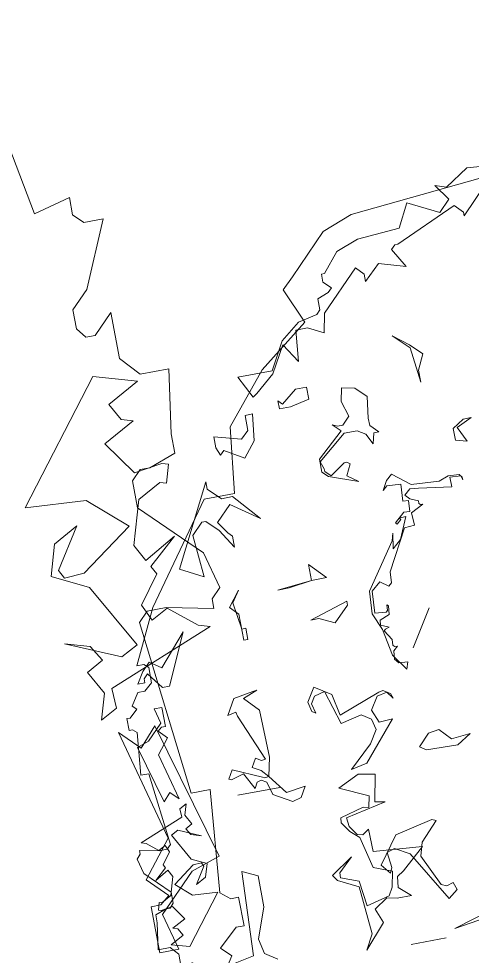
# Model space of a CAD drawing. Header units: millimetres. Extents: x 1418 to 1811, y 1796 to 1956.
# Drawn here: x 1487.468 to 1487.742, y 1879.883 to 1880.449 of the extents above; entities that cross this region are included whole.
import ezdxf

# ---------------------------------------------------------------- set-up
doc = ezdxf.new("R2010")
doc.units = ezdxf.units.MM
doc.layers.add('ARBRE', color=251, linetype='Continuous', lineweight=13)
doc.layers.add('VEGETAIS', color=3, linetype='Continuous')

# ---------------------------------------------------------------- blocks, each defined once
blk = doc.blocks.new('WMF26', base_point=(0, 0.0008))
at = {"color": 85}
blk.add_lwpolyline([(0.825, -8.1813), (0.7237, -7.6214), (0.5846, -7.6577), (0.5846, -7.5918), (0.5483, -7.5556), (0.4759, -7.5556), (0.5846, -7.3078), (0.6496, -7.2427), (0.6496, -7.1703), (0.6208, -7.1332), (0.5846, -7.1332), (0.5121, -7.2065), (0.5121, -7.0319), (0.4462, -6.9595), (0.3376, -6.9595), (0.3738, -6.7191), (0.3738, -6.6458), (0.4759, -6.6096), (0.5121, -6.6096), (0.5483, -6.5734), (0.5483, -6.4713), (0.3376, -6.2605), (0.3013, -6.1222), (0.3376, -6.0851), (0.3376, -6.0489), (0.5121, -6.0851), (0.5846, -6.0851), (0.6208, -6.0489), (0.5483, -5.387), (0.4759, -5.387), (0.5121, -5.0016), (0.4759, -4.972), (0.4462, -4.972), (0.4462, -4.8633), (0.4759, -4.8633), (0.5483, -4.7975), (0.5121, -4.7612), (0.5846, -4.6517), (0.6496, -4.6517), (0.7237, -4.5867), (0.7237, -4.4484), (0.6866, -4.4122), (0.6208, -4.4122), (0.8612, -3.9239), (1.4943, -3.0512), (1.771, -3.0512), (1.8434, -2.4543), (2.2221, -2.0031), (2.6807, -1.654), (2.5424, -1.3338), (2.6445, -1.2317), (2.9936, -0.8826), (3.2694, -0.7805), (4.492, -0.6718)], dxfattribs=at)
at = {"color": 63}
for points in [[(4.5068, -0.7336), (4.2664, -0.9806), (4.2664, -0.9443), (4.194, -0.8711), (3.6333, -1.1189), (3.6045, -1.1189), (3.5683, -1.1551), (3.6695, -1.3297), (3.4299, -1.2572), (3.2842, -1.3955), (3.2842, -1.3297), (3.2192, -1.2572), (2.8693, -1.6063), (2.833, -1.7808), (2.6947, -1.7084), (2.586, -1.7084), (2.5572, -1.9924), (2.4469, -1.8171), (2.3094, -2.0575), (2.1349, -2.2032), (2.0986, -2.232), (1.9957, -2.0287), (2.3094, -2.0287), (2.4469, -1.7808), (2.6223, -1.6433), (2.7968, -1.6063), (2.833, -1.5701), (2.833, -1.4688), (2.9343, -1.4317), (2.9722, -1.3955), (2.9055, -1.3297), (2.9055, -1.2572), (2.9343, -1.2572), (3.0808, -1.0827), (3.2842, -1.0094), (3.6695, -0.9806), (3.779, -0.7698), (4.0557, -0.9081), (4.1577, -0.806), (4.0557, -0.6611), (4.1577, -0.6973), (4.3685, -0.5582), (4.7909, -0.5944)], [(3.6695, -2.1307), (3.6045, -2.2682), (3.6045, -2.3786), (3.5683, -2.0575), (3.4299, -1.92), (3.5683, -2.0287), (3.6695, -2.1307), (3.6695, -2.1307)], [(2.586, -2.3415), (2.4107, -2.3786), (2.3094, -2.3786), (2.3094, -2.3053), (2.3456, -2.3415), (2.4839, -2.232), (2.586, -2.232), (2.586, -2.3415), (2.586, -2.3415)], [(3.1064, -2.4148), (3.0817, -2.6074), (3.0817, -2.6766), (3.1508, -2.7466), (3.1064, -2.7466), (3.0817, -2.8446), (3.0323, -2.7466), (2.9631, -2.7013), (2.8437, -2.7013), (2.5819, -2.9137), (2.6066, -2.9829), (2.6066, -3.0076), (2.656, -3.057), (2.7943, -2.9631), (2.819, -2.9631), (2.8437, -2.9829), (2.7943, -3.0817), (2.8931, -3.1517), (2.6313, -3.057), (2.5819, -3.0076), (2.5819, -2.889), (2.819, -2.6766), (2.7499, -2.6074), (2.7943, -2.6272), (2.8437, -2.6272), (2.9129, -2.558), (2.8684, -2.4148), (2.8931, -2.2954), (3.0125, -2.3209), (3.1064, -2.4148), (3.1064, -2.4148)], [(2.0328, -2.6181), (1.9233, -2.7565), (1.7495, -2.6544), (1.7125, -2.6906), (1.6837, -2.6181), (1.6837, -2.5161), (1.9233, -2.5819), (1.9957, -2.5161), (1.9957, -2.3786), (2.0624, -2.3786), (2.0328, -2.6181), (2.0328, -2.6181)], [(1.6475, -3.0759), (1.7495, -3.0759), (1.9595, -3.3163), (1.7125, -3.1426), (1.5742, -3.2801), (1.6475, -3.3896), (1.6837, -3.4258), (1.6837, -3.5271), (1.5742, -3.3534), (1.4721, -3.2513), (1.4359, -3.2513), (1.3346, -3.3534), (1.3634, -3.7387), (1.1601, -3.63), (1.538, -2.9022), (1.538, -2.9672), (1.6475, -3.0759), (1.6475, -3.0759)], [(2.8569, -4.5002), (2.791, -4.3446), (2.805, -4.1405), (3.0874, -3.7321), (3.1055, -3.6671), (3.0825, -3.8054), (3.164, -3.7346), (3.2513, -3.5394), (3.1879, -3.5452), (3.1994, -3.56), (3.1607, -3.5946), (3.1484, -3.5806), (3.2406, -3.4991), (3.2933, -3.5032), (3.2999, -3.4036), (3.248, -3.3995), (3.2587, -3.2472), (3.1327, -3.2389), (3.0932, -3.2727), (3.1385, -3.1887), (3.192, -3.1426), (3.3493, -3.2669), (3.602, -3.2842), (3.6909, -3.2513), (3.7905, -3.2579), (3.8152, -3.2859), (3.8136, -3.3122), (3.8029, -3.2719), (3.7033, -3.2653), (3.7074, -3.355), (3.4077, -3.3106), (3.3311, -3.3023), (3.2776, -3.3493), (3.3147, -3.3912), (3.3871, -3.4225), (3.3879, -3.4464), (3.4003, -3.4604), (3.4209, -3.4612), (3.3056, -3.5172), (3.3106, -3.6316), (3.2183, -3.6382), (3.0183, -4.0046), (3.0117, -4.1042), (2.9837, -4.1289), (2.9104, -4.0738), (2.8289, -4.1446), (2.8149, -4.3438), (2.917, -4.3537), (2.931, -4.3413), (2.9351, -4.2887), (2.9475, -4.3027), (2.9401, -4.3784), (2.8495, -4.413), (2.8462, -4.4599), (2.9178, -4.4912), (2.8833, -4.5019), (2.8693, -4.5142), (2.9236, -4.6048), (2.9195, -4.6575), (2.9318, -4.6715), (2.959, -4.6731), (2.9187, -4.7077), (2.9112, -4.7835), (2.9458, -4.823), (3.0249, -4.8287), (3.0043, -4.8913), (2.9005, -4.7431), (2.8569, -4.5002), (2.8569, -4.5002)], [(2.3094, -3.9494), (2.0986, -3.9783), (1.9957, -3.9783), (2.3094, -3.9494), (2.3094, -3.8045), (2.4469, -3.9494), (2.3094, -3.9494), (2.3094, -3.9494)], [(1.6112, -4.2623), (1.6475, -4.2623), (1.6475, -4.3644), (1.6112, -4.3644), (1.6112, -4.1248), (1.538, -4.0515), (1.6475, -3.9132), (1.5742, -4.0153), (1.6112, -4.2623), (1.6112, -4.2623)], [(0.9962, -7.2065), (1.1708, -7.1703), (1.207, -6.4054), (1.3453, -6.4713), (1.3453, -6.7553), (1.2432, -7.0319), (1.2728, -7.1703), (1.3815, -7.2427)], [(0.811, -4.6484), (0.7015, -4.5027), (0.6644, -4.5398), (0.6644, -4.576), (0.5994, -4.576), (0.6644, -4.4739), (0.7377, -4.4006), (0.8398, -4.4739), (1.0868, -4.1899), (0.876, -4.6484), (0.811, -4.6484), (0.811, -4.6484)], [(3.304, -4.3875), (3.0973, -4.7127), (3.304, -4.3875), (3.304, -4.3875)], [(0.7739, -4.9975), (0.7377, -4.9975), (0.7015, -5.0272), (0.7739, -5.0996), (0.6644, -5.2371), (0.7739, -5.6595), (0.7015, -5.587), (0.6356, -5.6595), (0.4899, -5.1358), (0.5994, -5.0996), (0.7377, -4.9613), (0.7015, -4.823), (0.7739, -4.823), (0.7739, -4.9975), (0.7739, -4.9975)], [(1.6442, -5.4405), (1.6046, -5.6125), (1.7347, -5.783), (1.9109, -5.7566), (1.8558, -5.8521), (1.7759, -5.8735), (1.6104, -5.7772), (1.5775, -5.6578), (1.5322, -5.6315), (1.4927, -5.6422), (1.4639, -5.6932), (1.3865, -5.5467), (1.2679, -5.5788), (1.2473, -5.5673), (1.291, -5.4915), (1.547, -5.606), (1.5668, -5.6175), (1.6046, -5.6125), (1.5478, -5.5467), (1.4729, -5.503), (1.5165, -5.4273), (1.5668, -5.4561), (1.6046, -5.4512), (1.4268, -5.0255), (1.421, -4.9885), (1.3445, -5.0049), (1.426, -4.8642), (1.6055, -4.8329), (1.6425, -4.8279), (1.5108, -4.8798), (1.6318, -5.0091), (1.6442, -5.4405), (1.6442, -5.4405)], [(2.3481, -5.6858), (2.558, -5.4915), (2.6321, -5.3746), (2.6099, -5.275), (2.5243, -5.219), (2.3333, -5.2618), (2.2378, -4.9514), (2.1439, -4.9769), (2.1044, -5.0387), (2.125, -5.1284), (2.0937, -5.1095), (2.0739, -5.0189), (2.1521, -4.8963), (2.2995, -4.9901), (2.3374, -5.1869), (2.7186, -5.0502), (2.7581, -5.0412), (2.8199, -5.0799), (2.8347, -5.1243), (2.7894, -5.0609), (2.6988, -5.0807), (2.6247, -5.1968), (2.6717, -5.3137), (2.796, -5.3071), (2.4955, -5.6578), (2.3481, -5.6858), (2.3481, -5.6858)], [(3.0438, -5.6364), (2.9886, -5.601), (3.0907, -5.494), (3.1871, -5.4783), (3.2842, -5.5829), (3.4596, -5.5656), (3.3295, -5.6463), (3.0438, -5.6364), (3.0438, -5.6364)], [(0.5821, -6.8706), (0.5475, -6.8072), (0.5039, -6.794), (0.6241, -6.729), (0.5352, -6.6013), (0.4289, -6.6178), (0.4051, -6.6104), (0.4257, -6.5421), (0.4495, -6.5495), (0.5384, -6.5009), (0.5878, -6.3354), (0.5541, -6.272), (0.4322, -6.3412), (0.5401, -6.2465), (0.5236, -6.2152), (0.6018, -6.1115), (0.573, -6.0489), (0.5096, -6.0827), (0.4075, -5.9987), (0.3639, -5.9855), (0.7682, -5.8258), (0.764, -5.75), (0.8274, -5.7163), (0.7986, -5.8134), (0.8464, -5.9015), (0.783, -5.9361), (0.8184, -5.9946), (0.9106, -6.0226), (0.7089, -5.9353), (0.6447, -5.969), (0.7797, -6.2119), (0.9139, -6.2786), (0.8785, -6.3955), (0.7838, -6.4466), (0.8818, -6.2959), (0.8653, -6.2638), (0.7896, -6.2679), (0.592, -6.4103), (0.7319, -6.533), (0.9608, -6.5487), (0.6224, -6.9842), (0.4611, -6.9356), (0.5821, -6.8706), (0.5821, -6.8706)], [(1.2984, -5.7253), (1.6837, -5.7253), (1.2984, -5.7253), (1.2984, -5.7253)], [(3.0117, -6.2794), (2.8528, -6.4474), (2.8166, -6.5676), (2.9508, -6.8525), (2.9969, -6.8755), (3.0586, -6.8541), (3.0825, -6.9233), (2.9977, -6.9908), (2.7268, -6.5289), (2.5959, -6.4573), (2.5268, -6.4803), (2.5432, -6.6211), (2.5202, -6.6672), (2.4527, -6.5824), (2.6321, -6.3379), (2.9746, -6.2613), (3.0117, -6.2794), (3.0117, -6.2794)], [(3.3698, -7.209), (2.9985, -7.2649), (3.3591, -7.1587), (3.5567, -7.2411), (3.518, -7.302), (3.3698, -7.209), (3.3698, -7.209)]]:
    blk.add_lwpolyline(points, dxfattribs=at)
at = {"color": 106}
for points in [[(3.8161, -2.8404), (3.919, -2.7746), (3.9914, -2.7746), (3.8531, -2.8404), (3.919, -2.9779), (3.8161, -2.9491), (3.8161, -2.8404), (3.8161, -2.8404)], [(2.4469, -4.3644), (2.3094, -4.2985), (2.237, -4.2985), (2.586, -4.1899), (2.586, -4.2261), (2.4469, -4.3644), (2.4469, -4.3644)], [(2.5498, -5.769), (2.5004, -6.0102), (2.591, -6.0291), (2.223, -6.1065), (2.2328, -6.1872), (2.2888, -6.272), (2.339, -6.2827), (2.4, -6.2424), (2.4049, -6.4482), (2.8487, -6.4861), (2.6387, -6.6697), (2.5778, -6.7092), (2.5638, -6.8064), (2.67, -6.901), (2.5391, -6.901), (2.4477, -6.8821), (2.3259, -6.9628), (2.3777, -7.0945), (2.1818, -7.311), (2.2567, -7.1744), (2.2205, -6.7364), (2.0394, -6.6466), (2.0031, -6.5923), (2.204, -6.4589), (2.0739, -6.5799), (2.0698, -6.6269), (2.2312, -6.6862), (2.2616, -6.9175), (2.4716, -6.8665), (2.5128, -6.7957), (2.5424, -6.6549), (2.3761, -6.5898), (2.3094, -6.3025), (2.2287, -6.2333), (2.1686, -6.1428), (2.1727, -6.0967), (2.3884, -6.0398), (2.4395, -6.0506), (2.4601, -5.9501), (2.2065, -5.8299), (2.3983, -5.7377), (2.5498, -5.769), (2.5498, -5.769)], [(2.586, -7.3333), (2.9055, -7.3333), (2.586, -7.3333), (2.586, -7.3333)]]:
    blk.add_lwpolyline(points, dxfattribs=at)
blk = doc.blocks.new('T2_02')
at = {"xscale": 0.3499999999999943, "yscale": 0.3499999999999943, "zscale": 0.3499999999999943}
blk.add_blockref('WMF26', (-2.2399, 1.997), dxfattribs=at)

msp = doc.modelspace()

# ---------------------------------------------------------------- linework, layer by layer
at = {"layer": 'VEGETAIS'}
msp.add_spline([(1489.99335, 1881.04956), (1485.96319, 1877.90577), (1481.92266, 1879.4941), (1478.49367, 1876.48545), (1474.27249, 1881.51246), (1480.63957, 1881.51256), (1489.99335, 1881.04956)], degree=3, dxfattribs=at)

# ---------------------------------------------------------------- block references
at = {"layer": 'ARBRE'}
for p, xscale, yscale, zscale, rotation in [((1486.63234, 1879.85714), 0.4621142716754233, 0.4621142716754233, 0.4621142716754233, 190.6551472559353), ((1487.93639, 1880.04498), 0.1918409178794672, 0.1918409178794672, 0.1918409178794672, 10.65514725593884)]:
    msp.add_blockref('T2_02', p, dxfattribs=dict(at, xscale=xscale, yscale=yscale, zscale=zscale, rotation=rotation))

doc.saveas('drawing.dxf')
